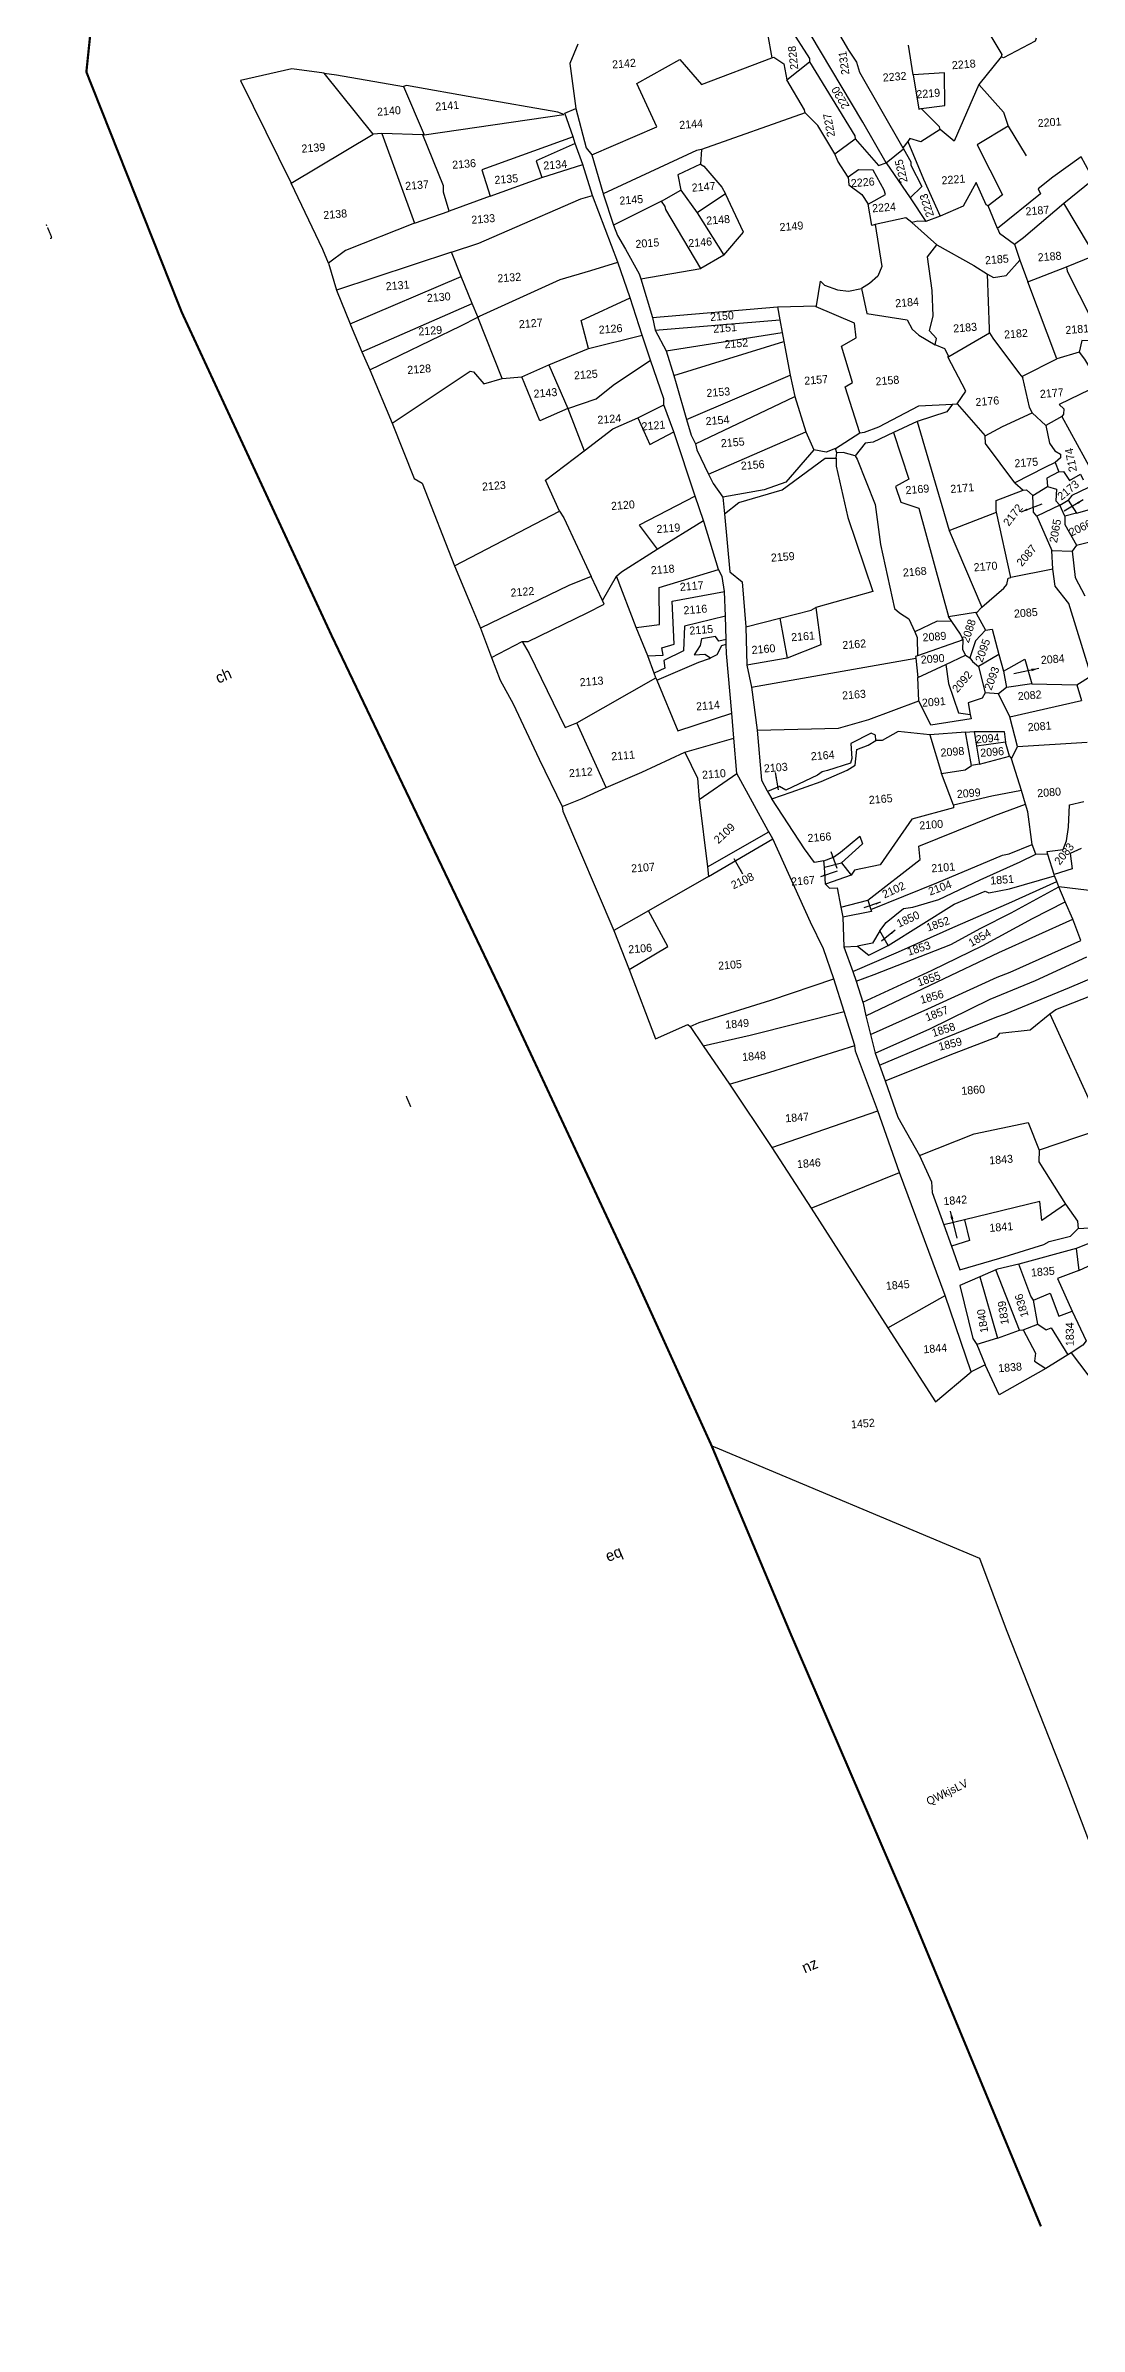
# Model space of a CAD drawing. Header units: metres. Extents: x 277515 to 230369286191, y 2056844 to 115415464409.
# Drawn here: x 230369283798 to 230369284739, y 115415461072 to 115415463148 of the extents above; entities that cross this region are included whole.
import ezdxf

# ---------------------------------------------------------------- set-up
doc = ezdxf.new("R2010")
doc.units = ezdxf.units.M
doc.header["$MEASUREMENT"] = 0
for name, color, linetype in [('OFF', 1, 'Continuous'), ('OTHERS', 1, 'Continuous'), ('POLY_PARCEL', 6, 'Continuous'), ('POLY_ROAD', 30, 'Continuous'), ('SYM_ARROW', 1, 'Continuous'), ('TEXT_MAPIN', 7, 'Continuous'), ('TEXT_MAPOUT', 7, 'Continuous'), ('TEXT_PARCEL', 7, 'Continuous'), ('V_BOUND_LINE', 7, 'Continuous')]:
    doc.layers.add(name, color=color, linetype=linetype)
doc.styles.add('TEXT_MAP', font='', dxfattribs={"height": 1.8})
doc.styles.get('TEXT_MAP').set_extended_font_data('Kruti Dev 050')
doc.dimstyles.get("Standard").update_dxf_attribs({"dimtxt": 0.18, "dimasz": 0.18, "dimexe": 0.18, "dimexo": 0.0625, "dimgap": 0.09, "dimtad": 0, "dimtih": 1, "dimtoh": 1, "dimdec": 4, "dimzin": 0, "dimdsep": 46, "dimtxsty": 'Standard', "dimcen": 0.09, "dimadec": 0, "dimazin": 0, "dimtfac": 1, "dimtdec": 4, "dimtofl": 0, "dimtmove": 0, "dimatfit": 3, "dimfxl": 0, "dimtolj": 1, "dimtzin": 0, "dimarcsym": 0})

# ---------------------------------------------------------------- blocks, each defined once
blk = doc.blocks.new('TEXTARROW')
blk.add_leader([(0.04, -0.01), (8.68, -0.01)], dimstyle='Standard', override={"dimtxt": 2.5, "dimasz": 2.5, "dimexe": 1.25, "dimexo": 0.625, "dimgap": 0.625, "dimtad": 1, "dimtih": 0, "dimtoh": 0, "dimzin": 8, "dimcen": 2.5, "dimtofl": 1})
blk = doc.blocks.new('ee')
at = {"layer": 'OFF'}
blk.add_lwpolyline([(284.47, 393.42), (281.24, 392.05)], dxfattribs=at)
at = {"layer": 'OTHERS'}
blk.add_lwpolyline([(312.32, 670.65), (315.84, 663.65)], dxfattribs=at)
at = {"layer": 'POLY_PARCEL'}
for points in [[(284.31, 664.61), (279.78, 674.22), (269.63, 694.93), (263.84, 703.16), (261.38, 707.2), (258.69, 714.54)], [(259.72, 715.47), (260.19, 714.81), (260.91, 714.28), (262.28, 713.8), (263, 713.2), (263.89, 711.77), (264.61, 708.37), (264.91, 706.34), (265.09, 705.27), (265.74, 703.72), (266.64, 702.77), (268.72, 701.22), (270.69, 700.56), (273.32, 700.08), (277.91, 690.6), (279.46, 687.74), (279.94, 685.47), (288.34, 667.71)], [(264.61, 698.06), (265.2, 696.69), (269.02, 689.47), (268.97, 688.65)], [(159.89, 695.01), (152.77, 696.57), (141.03, 694.93)], [(141.03, 694.93), (150.5, 671)], [(159.89, 695.01), (162.63, 694.46), (177.49, 690.63)], [(169.75, 680.46), (159.89, 695.01)], [(217.34, 696.88), (215.18, 692.67), (215.72, 682.49)], [(260.01, 695.73), (260.55, 690.3)], [(308.37, 694.62), (312.25, 686.84), (312.03, 686.27)], [(181.17, 679.36), (212.89, 681.38), (211.56, 682), (193.87, 686.62), (178.14, 690.76), (177.49, 690.63)], [(177.49, 690.63), (181.17, 679.36)], [(218.45, 671.83), (233.49, 676.91), (229.81, 686.98), (239.95, 691.56), (244.33, 685.59), (260.55, 690.3)], [(260.55, 690.3), (261.03, 690.36), (263.18, 688.69), (263.54, 685.08)], [(263.54, 685.08), (268.97, 688.65)], [(268.97, 688.65), (277.74, 671.24), (277.75, 670.57)], [(291.96, 683.84), (291.42, 690.59)], [(320.2, 689.85), (319.96, 689.19), (312.5, 686.03), (312.03, 686.27)], [(267.06, 677.32), (266.94, 678.04), (263.54, 685.08)], [(291.96, 683.84), (292.62, 676.09), (293.1, 676.15)], [(293.1, 676.15), (298.53, 676.44), (299.06, 683.78), (291.96, 683.84)], [(312.03, 686.27), (306.48, 680.49)], [(150.5, 671), (169.75, 680.46)], [(171.7, 680.46), (169.75, 680.46)], [(171.7, 680.46), (177.42, 659.73)], [(180.91, 679.39), (171.7, 680.46)], [(185.42, 661.83), (184.48, 666.21), (184.64, 667.61), (180.91, 679.39)], [(181.17, 679.36), (180.91, 679.39)], [(267.06, 677.32), (243.15, 670.98)], [(272.92, 667.59), (269.69, 674.28), (267.06, 677.32)], [(306.48, 680.49), (299.97, 668.25), (296.99, 671.11)], [(306.48, 680.49), (311.55, 673.87), (312.32, 670.65), (305.04, 666.99), (309.76, 655.31), (306.35, 653.13)], [(214.55, 676.18), (193.48, 670.51), (194.89, 664.41)], [(214.94, 674.68), (205.84, 671.52), (206.78, 667.69)], [(296.99, 671.11), (296.92, 671.73), (293.1, 676.15)], [(157.38, 652.35), (156.36, 655.56), (150.5, 671)], [(194.89, 664.41), (206.78, 667.69)], [(206.78, 667.69), (216.21, 669.82)], [(243.15, 670.98), (241.97, 670.91), (220.3, 662.88)], [(242.66, 667.72), (237.38, 665.77), (237.74, 662.28)], [(243.15, 670.98), (242.66, 667.72)], [(242.66, 667.72), (243.36, 667.23), (246.97, 662.23), (247.67, 660.61)], [(272.92, 667.59), (277.75, 670.57)], [(275.48, 662.1), (273.46, 665.92), (272.92, 667.59)], [(277.75, 670.57), (282.52, 664.19), (284.31, 664.61)], [(284.31, 664.61), (288.43, 667.5)], [(289.51, 669.04), (288.34, 667.71)], [(288.34, 667.71), (288.43, 667.5)], [(288.43, 667.5), (289.83, 664.43), (289.77, 663.65), (291.86, 658.65), (289.06, 656.32)], [(296.99, 671.11), (292.46, 668.72), (290.07, 669.68), (289.51, 669.04)], [(289.51, 669.04), (292.35, 660.3)], [(177.42, 659.73), (185.42, 661.83)], [(185.17, 652.55), (191.45, 654.07), (198.03, 656.33), (215.16, 662.2), (217.87, 662.69)], [(194.89, 664.41), (185.42, 661.83)], [(233.22, 660.2), (237.74, 662.28)], [(237.74, 662.28), (241, 656.93)], [(279.48, 655.72), (283.6, 657.57), (283.36, 658.53), (281.27, 663.24), (277.99, 663.59), (275.48, 662.1)], [(275.48, 662.1), (275.48, 660.37), (278.29, 657.99), (279.48, 655.72)], [(284.31, 664.61), (289.06, 656.32)], [(330.07, 656.9), (329.81, 658.63), (328.13, 662.39), (321.39, 658.4), (317.87, 656.01), (318.35, 654.88), (308.03, 647.9)], [(177.42, 659.73), (161.45, 654.93), (157.38, 652.35)], [(233.22, 660.2), (222, 655.64)], [(240.79, 644.37), (234.06, 658.18), (233.92, 658.88), (233.22, 660.2)], [(247.67, 660.61), (241, 656.93)], [(241, 656.93), (246.21, 646.94)], [(246.21, 646.94), (251, 651.73), (247.67, 660.61)], [(292.35, 660.3), (295.43, 651.7)], [(306.35, 653.13), (305.93, 653.37), (304.14, 658.56), (300.8, 653.55), (295.43, 651.7)], [(323.39, 652.31), (330.07, 656.9)], [(157.38, 652.35), (158.73, 646.14)], [(185.17, 652.55), (158.73, 646.14)], [(186.93, 646.95), (185.17, 652.55)], [(280.66, 650.99), (279.96, 650.89), (279.48, 655.72)], [(288.93, 650.81), (287.71, 651.97), (280.66, 650.99)], [(289.06, 656.32), (292.15, 650.75)], [(295.43, 651.7), (292.15, 650.75)], [(308.03, 647.9), (306.35, 653.13)], [(311.61, 644.02), (313.76, 645.4), (323.39, 652.31)], [(328.34, 642.23), (323.39, 652.31)], [(161.17, 638.38), (186.93, 646.95)], [(188.91, 640.68), (186.93, 646.95)], [(189.89, 637.53), (190.26, 637.69), (209.04, 644.49), (216.08, 645.9), (222.29, 647.29)], [(246.21, 646.94), (240.79, 644.37)], [(280.66, 650.99), (281.45, 641.45), (280.34, 639.37), (278.32, 637.91), (276.44, 636.9)], [(292.15, 650.75), (290.36, 650.99), (288.93, 650.81)], [(288.93, 650.81), (294.18, 645.32)], [(308.03, 647.9), (308.39, 646.77), (311.61, 644.02)], [(158.73, 646.14), (161.17, 638.38)], [(227.14, 643.13), (240.79, 644.37)], [(291.97, 622.93), (292.33, 624.36), (290.96, 626.15), (292.03, 629.49), (292.27, 635.21), (291.85, 642.85), (294.18, 645.32)], [(294.18, 645.32), (302.05, 640.01), (304.98, 637.84)], [(311.61, 644.02), (312.51, 640.41)], [(161.17, 638.38), (161.23, 638.17), (163.27, 631.91)], [(163.27, 631.91), (188.91, 640.68)], [(164.68, 627.69), (185.96, 635.89), (189.89, 637.53)], [(189.89, 637.53), (189.87, 637.61), (188.91, 640.68)], [(194.25, 623.3), (189.89, 637.53)], [(214.16, 628.46), (212.98, 634.87), (224.44, 639.08)], [(266.02, 633.9), (267.41, 639.33), (268.24, 638.35), (271.02, 637.1), (273.52, 636.55), (276.44, 636.9)], [(276.44, 636.9), (277.2, 631.2), (286.16, 629.05), (287.07, 626.9), (288.46, 625.44), (291.97, 622.93)], [(304.32, 624.66), (304.44, 625.5), (304.98, 637.84)], [(304.98, 637.84), (306.29, 637), (309.15, 637.18), (312.51, 640.41)], [(312.51, 640.41), (313.88, 635.34)], [(313.88, 635.34), (322.83, 638.02)], [(322.83, 638.02), (329.07, 639.98)], [(322.83, 638.02), (322.89, 637.07), (329.57, 620.61)], [(163.27, 631.91), (164.68, 627.69)], [(229.04, 634.22), (257.32, 634.34)], [(229.44, 631.33), (257.61, 631.41)], [(257.32, 634.34), (266.02, 633.9)], [(257.32, 634.34), (257.61, 631.41)], [(257.61, 631.41), (257.9, 628.5)], [(273.43, 604.63), (271.02, 615.17), (272.69, 616), (270.95, 624.33), (274.36, 626), (274.22, 629.26), (265.95, 633.63), (266.02, 633.9)], [(319.01, 617.57), (313.88, 635.34)], [(164.68, 627.69), (168.74, 615.32)], [(204.93, 625.56), (214.16, 628.46)], [(214.16, 628.46), (226.4, 630.47)], [(231.49, 626.54), (257.9, 628.5)], [(232.77, 620.87), (258.1, 626.48)], [(257.9, 628.5), (258.1, 626.48)], [(258.1, 626.48), (258.86, 618.77)], [(168.74, 615.32), (187.21, 625.57), (187.91, 625.33), (190.03, 622.44), (194.25, 623.3)], [(194.25, 623.3), (198.67, 623.37)], [(198.67, 623.37), (204.93, 625.56)], [(208.44, 615.4), (201.88, 613.19), (198.67, 623.37)], [(204.93, 625.56), (208.44, 615.4)], [(208.44, 615.4), (214.91, 617.04), (219.01, 619.82), (227.85, 624.73)], [(294.81, 620.11), (294.06, 621.86), (291.97, 622.93)], [(294.81, 620.11), (304.32, 624.66)], [(304.32, 624.66), (304.98, 623.35), (310.35, 614.88), (311, 613.96)], [(329.57, 620.61), (324.92, 621.21), (324.08, 618.64)], [(234.82, 610.8), (258.86, 618.77)], [(258.86, 618.77), (259.55, 613.91)], [(295.79, 609.3), (298, 611.96), (294.6, 620.01), (294.81, 620.11)], [(311, 613.96), (310.95, 614.31), (319.01, 617.57)], [(324.08, 618.64), (325.15, 616.99), (328.13, 610.97), (318.7, 607.33), (319.6, 606.26), (319.48, 605.07), (319, 604.53)], [(324.08, 618.64), (319.01, 617.57)], [(168.74, 615.32), (172.69, 602.53), (174.41, 601.3), (180.14, 582.22)], [(208.44, 615.4), (211.3, 605.65)], [(211.3, 605.65), (218.11, 609.99), (223.92, 612.04)], [(223.92, 612.04), (230.02, 614.47)], [(223.92, 612.04), (226.14, 605.81), (231.78, 608.22)], [(236.39, 605.13), (259.55, 613.91)], [(259.55, 613.91), (261.36, 605.79)], [(312.44, 605.9), (311.96, 607.22), (311, 613.96)], [(204.65, 592.54), (202.11, 599.75), (211.3, 605.65)], [(238.77, 598.11), (261.36, 605.79)], [(261.36, 605.79), (262.81, 601.67)], [(286.53, 606.12), (291.72, 581.1)], [(294.76, 609.33), (295.79, 609.3)], [(295.79, 609.3), (301.52, 601.61)], [(301.52, 601.61), (305.52, 603.4), (312.44, 605.9)], [(315.3, 602.86), (312.44, 605.9)], [(281.01, 604.06), (283.56, 593.34), (280.48, 591.88), (281.34, 588.29), (285.28, 586.66), (289.99, 561.8)], [(307.25, 590.52), (301.43, 599.94), (301.52, 601.61)], [(319, 604.53), (315.3, 602.86)], [(315.3, 602.86), (315.82, 598.83), (316.85, 597.03), (318.05, 596.17), (317.96, 595.32), (316.68, 594.38)], [(319, 604.53), (324.92, 591.47)], [(267.67, 599.37), (267.55, 597.53), (269.17, 585.81), (273.46, 568.77), (260.35, 566.29)], [(271.95, 599.53), (272.34, 598.73), (275.6, 588.29), (276.03, 579.21), (278, 564.57), (279.02, 563.55), (280.99, 562.01), (282.11, 558.97)], [(180.14, 582.22), (204.65, 592.54)], [(204.65, 592.54), (205.49, 590.95), (210.57, 577.35)], [(235.39, 593.44), (222.29, 587.92), (225.89, 582.26)], [(316.68, 594.38), (314.28, 593.43), (307.25, 590.52)], [(307.25, 590.52), (309.05, 588.72)], [(317.36, 592.23), (314.54, 591.04), (314.54, 589.15)], [(316.68, 594.38), (317.36, 592.23)], [(317.36, 592.23), (318.39, 592.23), (319.59, 590.09), (322.16, 591.29), (322.67, 590.01)], [(225.89, 582.26), (236.77, 587.79)], [(302.66, 584.28), (302.6, 584.7), (302.77, 586.93), (309.05, 588.72)], [(309.05, 588.72), (309.74, 588.81), (311.11, 587.36)], [(311.62, 582.65), (310.94, 583.67), (311.11, 587.36)], [(311.11, 587.36), (314.54, 589.15)], [(314.54, 589.15), (316.51, 588.38), (316.16, 585.73), (316.93, 584.7)], [(316.93, 584.7), (318.9, 585.73)], [(323.57, 588.12), (319.85, 586.67), (318.9, 585.73)], [(318.9, 585.73), (320.53, 582.65)], [(180.14, 582.22), (183.03, 573.33), (184.83, 567.76)], [(216.22, 576.94), (217.45, 577.84), (225.89, 582.26)], [(291.72, 581.1), (302.66, 584.28)], [(291.72, 581.1), (297.63, 563.3)], [(304.65, 569.38), (302.66, 584.28)], [(316.93, 584.7), (311.62, 582.65)], [(311.62, 582.65), (314.36, 574.72)], [(317.88, 582.13), (316.93, 584.7)], [(317.88, 582.13), (317.71, 580.33), (319.94, 575.49)], [(320.53, 582.65), (317.88, 582.13)], [(320.53, 582.65), (324.05, 583.33), (325.42, 579.82)], [(210.57, 577.35), (205.4, 575.71), (184.83, 567.76)], [(212.64, 571.71), (210.57, 577.35)], [(212.64, 571.71), (216.22, 576.94)], [(219.75, 565.04), (216.22, 576.94)], [(219.75, 565.04), (224.99, 565.28), (225.65, 573.64), (239.22, 576.58)], [(314.25, 570.51), (314.36, 574.72)], [(314.36, 574.72), (318.88, 574.22)], [(319.94, 575.49), (318.88, 574.22)], [(319.94, 575.49), (324.22, 576.13)], [(193.93, 564), (195.24, 563.91), (209.01, 569.24), (212.94, 570.88), (212.64, 571.71)], [(221.79, 558.48), (225.24, 558.4), (225.07, 560.04), (227.94, 560.61), (228.27, 570.28), (240.2, 571.49)], [(314.25, 570.51), (304.65, 569.38)], [(317.52, 544.16), (320.87, 545.87), (317.19, 562.48), (314.45, 566.67), (314.25, 570.51)], [(318.88, 574.22), (319.07, 568.21), (320.88, 563.98)], [(184.83, 567.76), (186.72, 560.97)], [(221.79, 558.48), (219.75, 565.04)], [(239.93, 565.94), (230.56, 564.46), (229.91, 558.97), (225.32, 557.17), (225.4, 555.45), (222.89, 554.48)], [(244.31, 563.22), (252.11, 564.55)], [(252.11, 564.55), (259.32, 565.77), (260.35, 566.29)], [(252.11, 564.55), (252.99, 555.41)], [(260.35, 566.29), (260.78, 557.81), (252.99, 555.41)], [(297.63, 563.3), (302.86, 567.15), (303.63, 567.92), (304.06, 569.29), (304.65, 569.38)], [(186.72, 560.97), (193.93, 564)], [(186.72, 560.97), (188.26, 555.76), (190.72, 550.19), (195.56, 537.33), (199.82, 526.27)], [(193.93, 564), (195.24, 561.19), (201.96, 543.98), (204.67, 544.8)], [(239.67, 560.69), (238.02, 560.45), (237.37, 561.6), (234.17, 561.35), (233.76, 559.87), (232.2, 557.91), (234.66, 557.83), (235.87, 556.89)], [(235.87, 556.89), (237.37, 557.5), (238.6, 559.47), (239.62, 559.64)], [(290.62, 560.65), (287.33, 560.94), (282.11, 558.97)], [(289.99, 561.8), (296.07, 562.31), (296.2, 562.03)], [(290.62, 560.65), (289.99, 561.8)], [(292.82, 556.32), (292.3, 557.6), (290.62, 560.65)], [(297.63, 563.3), (296.2, 562.03)], [(296.2, 562.03), (298.04, 558.03)], [(222.89, 554.48), (221.79, 558.48)], [(223.19, 553.4), (222.89, 554.48)], [(223.43, 552.91), (233.1, 556.11), (235.56, 556.76), (235.87, 556.89)], [(252.99, 555.41), (243.83, 554.57)], [(282.11, 558.97), (282.54, 557.69), (282.32, 553.53)], [(292.82, 556.32), (282.32, 553.53)], [(293.1, 552.85), (292.56, 554.18), (292.82, 556.32)], [(298.04, 558.03), (295.6, 555.84), (293.98, 552.15)], [(298.04, 558.03), (299.5, 558.2), (300.52, 552.38)], [(204.67, 544.8), (223.19, 553.4)], [(223.19, 553.4), (223.43, 552.91)], [(223.43, 552.91), (227.14, 541.16), (239.59, 544.11)], [(244.51, 549.58), (281.86, 553.05)], [(282.32, 553.53), (281.85, 553.41), (281.86, 553.05)], [(281.86, 553.05), (281.94, 548.7)], [(281.94, 548.7), (288.45, 551.09)], [(288.45, 551.09), (293.1, 552.85)], [(288.45, 551.09), (288.7, 546.81), (290.42, 540.05), (293.06, 539.45)], [(293.1, 552.85), (293.98, 552.15)], [(293.98, 552.15), (294.5, 551.28), (295.79, 550.02)], [(300.52, 552.38), (295.79, 550.02)], [(295.79, 550.02), (296.76, 543.99)], [(300.52, 552.38), (301.31, 548.51)], [(301.31, 548.51), (306.27, 550.84), (307.38, 545.19)], [(210.06, 529.71), (204.67, 544.8)], [(281.77, 543.48), (281.94, 548.7)], [(296.76, 543.99), (295.99, 542.88), (292.82, 542.11), (293.06, 539.45)], [(299.75, 543.56), (296.76, 543.99)], [(301.68, 544.84), (299.75, 543.56)], [(301.31, 548.51), (301.68, 544.84)], [(307.38, 545.19), (301.68, 544.84)], [(307.38, 545.19), (317.52, 544.16)], [(317.52, 544.16), (318.23, 540.52)], [(245, 539.8), (263.27, 538.76), (270.2, 540.21), (281.77, 543.48)], [(293.06, 539.45), (293.16, 538.42), (283.99, 537.74), (281.77, 543.48)], [(301.85, 538.17), (299.75, 543.56)], [(301.85, 538.17), (318.23, 540.52)], [(210.06, 529.71), (218.37, 532.56), (228.37, 536.25)], [(228.37, 536.25), (239.62, 538.49)], [(228.37, 536.25), (230.75, 530.19), (230.67, 525.35)], [(271.37, 535.36), (271.45, 536.56), (270.49, 537.04), (265.7, 535.12), (265.7, 531.77), (265.3, 530.73), (260.03, 529.53), (258.75, 529.29), (257.71, 528.65), (250.28, 525.86), (248.92, 526.82), (246.2, 525.86)], [(247, 524.18), (251.48, 525.3), (258.35, 527.14), (264.42, 529.21), (266.34, 530.17), (266.98, 533.68), (269.61, 534.4), (271.37, 535.36)], [(283.61, 535.62), (276.56, 536.98), (272.81, 535.23), (271.37, 535.36)], [(283.61, 535.62), (285.53, 526.75)], [(291.68, 535.54), (283.61, 535.62)], [(291.68, 535.54), (293.6, 535.54)], [(292.4, 527.95), (291.68, 535.54)], [(293.6, 535.54), (300.31, 534.98), (300.47, 532.58)], [(293.6, 535.54), (293.88, 532.25)], [(303.05, 531.38), (301.85, 538.17)], [(199.82, 526.27), (204.49, 527.75), (210.06, 529.71)], [(230.67, 525.35), (239.62, 530.47)], [(300.47, 532.58), (293.88, 532.25)], [(293.88, 532.25), (294.24, 528.11)], [(294.24, 528.11), (301.11, 529.39)], [(301.11, 529.39), (300.47, 532.58)], [(301.11, 529.39), (301.45, 528.75)], [(301.45, 528.75), (303.05, 531.38)], [(303.11, 521.44), (301.45, 528.75)], [(303.05, 531.38), (318.75, 531.13)], [(199.82, 526.27), (199.93, 525.22), (209.19, 497.54)], [(230.67, 525.35), (231.31, 510.14)], [(285.53, 526.75), (290.88, 527.15), (292.4, 527.95)], [(287.62, 519.44), (285.53, 526.75)], [(294.24, 528.11), (292.4, 527.95)], [(287.62, 519.44), (287.54, 518.8), (278.03, 517.05), (270.12, 507.38), (264.21, 506.67), (263.41, 505.63)], [(266.68, 499.72), (279.15, 507.86), (279.07, 510.9), (296.72, 516.33), (303.77, 518.34)], [(303.11, 521.44), (296.4, 520.72), (287.62, 519.44)], [(303.77, 518.34), (303.11, 521.44)], [(304.55, 509.14), (304.15, 516.57), (303.77, 518.34)], [(231.31, 510.14), (245.72, 516.81)], [(231.4, 507.94), (246.47, 515.22)], [(257.55, 509.33), (259.79, 509.97), (261.46, 510.93), (266.02, 514.2), (266.5, 512.44), (261.46, 508.53)], [(307.91, 506.64), (307.79, 507.31), (311.38, 507.5), (312.35, 509.38), (312.99, 512.35), (313.63, 517.37), (316.9, 517.85)], [(231.4, 507.94), (217.31, 501.3)], [(231.31, 510.14), (231.4, 507.94)], [(257.54, 507.89), (261.46, 508.53)], [(261.46, 508.53), (263.41, 505.63)], [(267.21, 497.57), (282.5, 502.35), (297.68, 507.3), (299.2, 507.46), (304.55, 509.14)], [(305.19, 506.96), (304.55, 509.14)], [(263.41, 505.63), (257.5, 504.03)], [(268.84, 492.61), (270.36, 494.37), (274.51, 497.16), (276.67, 497.32), (282.58, 498.52), (292.25, 502.19), (301.52, 505.47), (305.19, 506.96)], [(307.91, 506.64), (305.19, 506.96)], [(308.95, 502.01), (307.91, 506.64)], [(315.46, 507.39), (312.91, 506.43), (313.11, 503.01), (308.95, 502.01)], [(217.31, 501.3), (209.19, 497.54)], [(211.9, 488.53), (221, 492.95), (217.31, 501.3)], [(260.53, 498.65), (266.68, 499.72)], [(261.97, 483.97), (272.6, 487.58), (285.22, 492.05), (298.24, 496.44), (309.39, 500.39)], [(262.61, 481.73), (266.77, 482.92), (284.5, 488.27), (291.54, 491.38), (298.56, 494.26), (309.75, 499.16)], [(266.68, 499.72), (267.21, 497.57)], [(270.39, 489.16), (285.94, 497.24), (293.13, 499.56), (293.93, 499.16), (298.64, 499.64), (309.02, 501.76)], [(309.02, 501.76), (308.95, 502.01)], [(309.39, 500.39), (309.02, 501.76)], [(309.75, 499.16), (309.39, 500.39)], [(317.86, 499.16), (318.34, 497.41), (309.75, 499.16)], [(310.86, 495.7), (309.75, 499.16)], [(209.19, 497.54), (211.9, 488.53)], [(267.21, 497.57), (267.32, 497.08), (260.77, 496.36)], [(268.84, 492.61), (266.92, 489.98), (263.49, 489.58)], [(263.71, 476.93), (279.79, 482.84), (291.61, 487.4), (303.28, 492.59), (310.86, 495.7)], [(270.39, 489.16), (268.84, 492.61)], [(312.3, 491.71), (310.86, 495.7)], [(211.9, 488.53), (216.5, 472.5), (224.04, 475.12), (224.53, 474.63)], [(260.45, 489.71), (263.49, 489.58)], [(263.49, 489.58), (265.89, 487.34), (270.39, 489.16)], [(264.13, 473.82), (280.75, 480.13), (295.13, 485.56), (312.3, 491.71)], [(313.74, 486.76), (312.3, 491.71)], [(224.53, 474.63), (226.58, 475.37), (243.13, 479.05), (257.64, 482.68)], [(264.81, 469.54), (278.11, 474.22), (294.25, 480.05), (297.28, 480.93), (313.74, 486.76)], [(265.49, 465.28), (278.19, 469.75), (292.33, 475.26), (302.8, 478.61), (314.78, 483.01)], [(266.24, 462.53), (277.63, 466.24), (293.45, 471.19), (295.45, 471.67), (310.31, 476.46), (315.98, 478.3)], [(224.53, 474.63), (227.07, 470.04)], [(227.07, 470.04), (237.81, 471.6), (259.3, 475.15)], [(305.43, 470.87), (306.87, 471.75), (316.86, 474.78)], [(227.07, 470.04), (232.32, 460.95)], [(232.32, 460.95), (241.58, 462.92), (261.06, 467.33)], [(267.24, 458.89), (283.3, 463.84), (293.21, 466.72), (293.85, 467.44), (300.72, 467.68), (305.43, 470.87)], [(305.43, 470.87), (315.06, 444.19)], [(232.32, 460.95), (240.6, 446.01)], [(240.6, 446.01), (265.06, 452.26)], [(273.57, 441.51), (286.21, 445.36), (298.53, 446.89), (300.53, 440.49)], [(240.6, 446.01), (248.31, 431.67)], [(313.86, 443.89), (300.53, 440.49)], [(248.31, 431.67), (268.8, 438.04)], [(300.53, 440.49), (300.23, 437.89), (305.43, 427.9)], [(248.31, 431.67), (263.32, 403.45)], [(282.53, 426.3), (277.77, 425.53)], [(282.53, 426.3), (283.23, 421.51), (279.1, 420.58)], [(305.43, 427.9), (299.83, 424.7), (299.73, 429), (282.53, 426.3)], [(305.43, 427.9), (307.83, 423.91), (307.85, 422.22)], [(307, 417.79), (307.24, 412.83)], [(307.24, 412.83), (314.89, 415.68), (320.77, 418.27), (324.72, 406.78), (327.93, 407.96)], [(284.92, 413.23), (287.71, 399.14)], [(292.81, 400.52), (288.61, 414.51)], [(296.53, 407.01), (295.94, 407.95), (293.86, 415.32)], [(307.24, 412.83), (302.28, 411.45), (304.98, 403.8)], [(263.32, 403.45), (276.74, 409.65)], [(296.53, 407.01), (300.39, 408.24), (301.92, 402.93), (304.98, 403.8)], [(297.04, 401.54), (296.53, 407.01)], [(263.32, 403.45), (272.67, 385.97), (281.24, 392.05)], [(287.71, 399.14), (292.81, 400.52)], [(292.81, 400.52), (293.61, 400.52)], [(293.61, 400.52), (297.04, 401.54)], [(293.61, 400.52), (295.94, 395.06), (295.58, 393.31), (297.98, 391.49)], [(297.04, 401.54), (298.78, 400.09), (299.95, 400.45), (303.23, 394.11)], [(304.98, 403.8), (307.6, 396.88), (306.73, 396.01), (304, 394.53)], [(287.71, 399.14), (283, 398.11)], [(297.98, 391.49), (287.05, 386.39), (284.47, 393.42)], [(303.23, 394.11), (297.98, 391.49)], [(304, 394.53), (303.23, 394.11)], [(304, 394.53), (307.31, 389.24), (310, 389.53), (311.3, 387.24), (320.57, 376.57), (322.77, 370.79)], [(221.67, 380.22), (223.31, 379.45), (279.7, 350.12), (284.32, 333.7), (294.98, 298.76), (302.12, 273.98), (309.34, 247.06), (314.76, 228.6), (315.33, 225.41), (320.74, 206.89), (328.38, 180.94)]]:
    blk.add_lwpolyline(points, dxfattribs=at)
at = {"layer": 'POLY_ROAD'}
for points in [[(214.55, 676.18), (213.18, 681.65), (215.72, 682.49)], [(215.72, 682.49), (217.28, 673.49), (218.45, 671.83)], [(214.94, 674.68), (214.55, 676.18)], [(216.21, 669.82), (214.94, 674.68)], [(217.87, 662.69), (216.21, 669.82)], [(218.45, 671.83), (220.24, 663.17), (220.3, 662.88)], [(222.29, 647.29), (217.87, 662.69)], [(220.3, 662.88), (222, 655.64)], [(222, 655.64), (222.68, 653.29), (224.25, 650.06), (226.89, 644.3), (227.14, 643.13)], [(224.44, 639.08), (222.29, 647.29)], [(227.14, 643.13), (229.04, 634.22)], [(226.4, 630.47), (224.44, 639.08)], [(229.04, 634.22), (229.44, 631.33)], [(229.44, 631.33), (231.49, 626.54)], [(227.85, 624.73), (226.4, 630.47)], [(231.49, 626.54), (232.77, 620.87)], [(230.02, 614.47), (230.11, 615.81), (227.85, 624.73)], [(232.77, 620.87), (233.16, 619.01), (234.82, 610.8)], [(231.78, 608.22), (230.02, 614.47)], [(234.82, 610.8), (235.6, 607.18), (236.39, 605.13)], [(235.39, 593.44), (231.78, 608.22)], [(273.43, 604.63), (274.5, 604.63), (277.8, 605.62), (287.19, 609.57), (294.76, 609.33)], [(286.53, 606.12), (281.01, 604.06)], [(294.76, 609.33), (293.36, 607.68), (286.53, 606.12)], [(236.39, 605.13), (236.58, 603.76), (238.77, 598.11)], [(262.81, 601.67), (255.98, 594.92), (250.95, 593.61), (241.57, 592.71)], [(267.67, 601.51), (265.53, 600.85), (262.81, 601.67)], [(267.67, 601.51), (273.43, 604.63)], [(267.92, 600.52), (267.67, 601.51)], [(267.67, 599.37), (267.92, 600.52)], [(271.95, 599.53), (269.32, 600.52), (267.92, 600.52)], [(281.01, 604.06), (276.23, 602.25), (274.42, 602.17), (271.95, 599.53)], [(238.77, 598.11), (239.61, 595.94), (241.57, 592.71)], [(241.62, 588.91), (245.03, 591.22), (254.99, 593.28), (265.2, 599.53), (267.67, 599.37)], [(236.77, 587.79), (235.39, 593.44)], [(241.57, 592.71), (241.62, 588.91)], [(239.22, 576.58), (236.87, 587.39), (236.77, 587.79)], [(241.62, 588.91), (241.77, 575.84), (244.31, 573.39), (244.31, 563.22)], [(240.2, 571.49), (239.91, 574.92), (239.22, 576.58)], [(239.93, 565.94), (240.2, 571.49)], [(239.67, 560.69), (239.93, 565.94)], [(239.59, 544.11), (239.52, 557.61), (239.62, 559.64)], [(239.62, 559.64), (239.67, 560.69)], [(244.31, 563.22), (243.83, 554.57)], [(243.83, 554.57), (244.51, 549.58)], [(244.51, 549.58), (245, 539.8)], [(239.62, 538.49), (239.59, 544.11)], [(245, 539.8), (245, 528.56), (246.13, 526.02)], [(239.62, 530.47), (239.62, 538.49)], [(245.72, 516.81), (245.59, 517.08), (239.62, 530.47)], [(246.13, 526.02), (246.2, 525.86)], [(246.2, 525.86), (247, 524.18)], [(257.55, 509.33), (255.39, 509.09), (253.4, 512.36), (247, 524.18)], [(246.47, 515.22), (245.72, 516.81)], [(253.43, 495.82), (246.47, 515.22)], [(257.5, 504.03), (257.54, 507.89)], [(257.54, 507.89), (257.55, 509.33)], [(257.5, 504.03), (258.3, 503.07), (260.05, 502.99), (260.53, 498.65)], [(260.53, 498.65), (260.77, 496.36)], [(257.64, 482.68), (255.87, 489.57), (253.43, 495.82)], [(260.77, 496.36), (260.45, 489.71)], [(260.45, 489.71), (261.97, 483.97)], [(259.3, 475.15), (257.64, 482.68)], [(261.97, 483.97), (262.61, 481.73)], [(262.61, 481.73), (263.71, 476.93)], [(261.06, 467.33), (259.3, 475.15)], [(263.71, 476.93), (263.76, 476.69), (264.13, 473.82)], [(264.13, 473.82), (264.81, 469.54)], [(265.06, 452.26), (264.99, 452.51), (261.16, 466.06), (261.06, 467.33)], [(264.81, 469.54), (265.49, 465.28)], [(265.49, 465.28), (266.24, 462.53)], [(266.24, 462.53), (267.24, 458.89)], [(267.24, 458.89), (269.4, 450.48), (273.57, 441.51)], [(268.8, 438.04), (265.06, 452.26)], [(273.57, 441.51), (275.76, 435.42), (275.76, 432.98), (277.77, 425.53)], [(276.74, 409.65), (268.8, 438.04)], [(277.77, 425.53), (279.1, 420.58)], [(279.1, 420.58), (280.55, 415.18), (289.75, 417.04), (299.82, 419.29), (301.1, 419.88), (305.99, 420.66), (307.85, 422.22)], [(327.84, 424.54), (323.54, 422.59), (315.03, 420.24), (307, 417.79)], [(307.85, 422.22), (311.66, 422.13), (320.86, 425.55)], [(307, 417.79), (293.86, 415.32)], [(284.92, 413.23), (280.26, 411.6), (282.22, 399.48), (283, 398.11)], [(288.61, 414.51), (284.92, 413.23)], [(293.86, 415.32), (288.97, 414.63), (288.61, 414.51)], [(281.24, 392.05), (276.74, 409.65)], [(283, 398.11), (284.47, 393.42)]]:
    blk.add_lwpolyline(points, dxfattribs=at)
at = {"layer": 'V_BOUND_LINE', "const_width": 0.5}
for points in [[(221.67, 380.22), (207.6, 419.38), (183.11, 485.33), (160.54, 543.93), (160.54, 548.41), (151.27, 568.86), (123.58, 644.1), (105.01, 694.07), (106.61, 699.66), (116.13, 734.23), (113.73, 737.82)], [(288.5, 176.32), (281.2, 199.25), (266.17, 246.4), (258.01, 271.17), (235.93, 336.66), (221.67, 380.22)]]:
    blk.add_lwpolyline(points, dxfattribs=at)
at = {"layer": 'SYM_ARROW'}
for p, xscale, yscale, zscale, rotation in [((308.14, 583.92), 0.5861015534167319, 0.5861015534167319, 0.5861015534167319, 16.45968667383123), ((322.35, 585.53), 0.5861015534167319, 0.5861015534167319, 0.5861015534167319, 206.4813444646094), ((309.28, 548.51), 0.6660889045738372, 0.6660889045738372, 0.6660889045738372, 187.8736858855701), ((248.27, 530.05), 0.4591611327165682, 0.4591611327165682, 0.4591611327165682, 274.4010029784985), ((239.14, 507.79), 0.4591611327165682, 0.4591611327165682, 0.4591611327165682, 115.0282260500488), ((259.28, 511.27), 0.4591611327165682, 0.4591611327165682, 0.4591611327165682, 285.429718645336), ((256.53, 505.89), 0.4591611327165682, 0.4591611327165682, 0.4591611327165682, 13.23391023891514), ((269.51, 498.99), 0.4591611327165682, 0.4591611327165682, 0.4591611327165682, 193.8445580695403), ((272.3, 492.46), 0.4591611327165682, 0.4591611327165682, 0.4591611327165682, 214.1007759495202), ((279.48, 428.51), 0.7284919174685165, 0.7284919174685165, 0.7284919174685165, 278.9771411593587)]:
    blk.add_blockref('TEXTARROW', p, dxfattribs=dict(at, xscale=xscale, yscale=yscale, zscale=zscale, rotation=rotation))
at = {"layer": 'TEXT_MAPIN', "style": 'TEXT_MAP'}
blk.add_text('QWkjsLV', height=1.8, rotation=21.4377, dxfattribs=at).set_placement((263.75, 295.62))
at = {"layer": 'TEXT_MAPOUT', "style": 'TEXT_MAP'}
for s, p in [('j', (95.3, 663.58)), ('ch', (125, 560.1)), ('l', (160.04, 461.63)), ('eq', (196.34, 356.06)), ('nz', (232.87, 260.26))]:
    blk.add_text(s, height=2.5, rotation=18.4377, dxfattribs=at).set_placement(p)
at = {"layer": 'TEXT_PARCEL', "style": 'TEXT_MAP'}
for s, p in [('2142', (224.64, 690.79)), ('2140', (171.06, 684.48)), ('2141', (184.22, 684.58)), ('2232', (285.09, 682.9)), ('2218', (300.81, 684.4)), ('2139', (153.44, 677.61)), ('2144', (238.58, 675.99)), ('2219', (292.32, 678.52)), ('2136', (186.94, 671.23)), ('2137', (176, 667.35)), ('2135', (196.13, 667.06)), ('2134', (207.36, 669.39)), ('2201', (319, 669.84)), ('2138', (157.12, 662.32)), ('2145', (223.77, 660.12)), ('2147', (240.23, 661.71)), ('2133', (190.23, 658.55)), ('2226', (276, 659.8)), ('2221', (296.39, 658.77)), ('2015', (226.59, 650.11)), ('2148', (242.88, 654.05)), ('2149', (259.21, 651.26)), ('2224', (280.31, 653.79)), ('2187', (314.65, 650.27)), ('2131', (169.81, 645.22)), ('2132', (194.99, 644.93)), ('2146', (238.45, 649.34)), ('2130', (178.82, 641.83)), ('2185', (304.67, 640.06)), ('2188', (316.55, 639.75)), ('2129', (176.3, 634.48)), ('2127', (198.97, 634.27)), ('2126', (216.78, 631.56)), ('2150', (241.98, 632.39)), ('2151', (242.46, 629.68)), ('2184', (283.74, 632.07)), ('2128', (173.11, 626.06)), ('2152', (244.69, 626.01)), ('2183', (296.3, 625.36)), ('2125', (210.39, 621.79)), ('2182', (307.59, 623.07)), ('2181', (321.41, 622.95)), ('2143', (200.99, 618.42)), ('2153', (239.76, 615.41)), ('2157', (261.93, 616.37)), ('2158', (277.9, 614.92)), ('2124', (214.84, 611.4)), ('2121', (224.62, 609.12)), ('2154', (239.08, 609.12)), ('2177', (314.52, 609.09)), ('2155', (242.08, 603.89)), ('2176', (299.93, 608.45)), ('2123', (187.73, 598.54)), ('2156', (246.15, 598.47)), ('2175', (307.54, 594)), ('2120', (216.31, 591.83)), ('2169', (282.63, 589.99)), ('2171', (292.71, 589.44)), ('2119', (226.09, 585.83)), ('2122', (192.18, 574.25)), ('2118', (224.05, 576.7)), ('2159', (251.21, 577.32)), ('2117', (230.25, 572.44)), ('2168', (280.53, 571.57)), ('2170', (296.51, 571.44)), ('2116', (230.64, 567.12)), ('2115', (231.59, 562.46)), ('2161', (254.3, 559.13)), ('2085', (304.69, 560.32)), ('2113', (206.05, 552.9)), ('2160', (245.2, 557)), ('2162', (265.63, 556.42)), ('2089', (283.76, 556.66)), ('2090', (282.96, 551.71)), ('2084', (309.87, 549.44)), ('2114', (231.7, 545.35)), ('2163', (264.66, 545.13)), ('2091', (282.43, 542.03)), ('2082', (304.04, 541.76)), ('2112', (201.98, 532.72)), ('2111', (211.76, 535.72)), ('2164', (256.53, 532.07)), ('2094', (293.83, 532.85)), ('2081', (305.7, 534.61)), ('2110', (231.8, 529.91)), ('2103', (245.79, 530.21)), ('2098', (285.68, 530.52)), ('2096', (294.58, 529.75)), ('2165', (268.73, 521.23)), ('2099', (288.58, 520.94)), ('2080', (306.62, 519.65)), ('2166', (254.29, 513.8)), ('2100', (279.59, 514.57)), ('2107', (214.18, 510.23)), ('2167', (249.82, 504.35)), ('2101', (281.5, 504.75)), ('1851', (294.48, 500.92)), ('2106', (212.05, 492.13)), ('2105', (231.9, 486.81)), ('1849', (232.43, 473.5)), ('1848', (235.62, 465.93)), ('1847', (244.16, 451.4)), ('1860', (284.14, 454.32)), ('1846', (245.96, 440.91)), ('1843', (289.13, 438.22)), ('1842', (278.1, 429.92)), ('1841', (287.93, 423.08)), ('1845', (263.65, 412)), ('1835', (296.44, 412.32)), ('1844', (270.9, 397.08)), ('1838', (287.33, 391.47)), ('1452', (253.3, 381.57))]:
    blk.add_text(s, height=1.8, dxfattribs=at).set_placement(p)
for s, rotation, p in [('2228', 91.6374, (266.31, 687.25)), ('2231', 93.1815, (277.69, 685.17)), ('2230', 115.7215, (277.18, 678.05)), ('2227', 95.7136, (273.34, 671.54)), ('2225', 98.5351, (288.79, 659.99)), ('2223', 103.001, (294.09, 651.94)), ('2174', 96.1186, (321.45, 592.06)), ('2173', 34.6813, (317.42, 585.69)), ('2172', 47.7117, (305.13, 580.8)), ('2065', 75.0612, (315.63, 576.21)), ('2066', 21.2405, (318.98, 577.46)), ('2087', 44.9852, (307.33, 571.54)), ('2088', 67.3697, (293.99, 555.39)), ('2095', 65.2016, (296.69, 550.75)), ('2092', 44.9852, (290.56, 544.43)), ('2093', 65.2016, (298.22, 544.35)), ('2109', 38.3532, (234.18, 514.95)), ('2108', 20.3668, (236.72, 504.58)), ('2083', 46.9602, (310.37, 503.92)), ('2102', 20.2154, (270.45, 499.75)), ('2104', 15.5165, (280.72, 499.57)), ('1850', 20.2153, (273.14, 492.94)), ('1852', 14.4462, (279.59, 491.54)), ('1853', 12.9881, (274.82, 486.49)), ('1854', 25.3348, (289.03, 487.28)), ('1855', 14.4369, (276.54, 479.4)), ('1856', 11.0646, (276.8, 475.46)), ('1857', 16.1813, (277.73, 471.42)), ('1858', 12.8686, (278.86, 467.81)), ('1859', 9.2886, (280.01, 464.63)), ('1840', 94.0878, (285.78, 400.66)), ('1839', 93.5782, (290.54, 402.11)), ('1836', 101.3157, (295.14, 403.54)), ('1834', 85.5992, (304.7, 395.95))]:
    blk.add_text(s, height=1.8, rotation=rotation, dxfattribs=at).set_placement(p)

msp = doc.modelspace()

# ---------------------------------------------------------------- block references
at = {"xscale": 4.047619041060081, "yscale": 4.047619041060081, "zscale": 4.047619041060081, "rotation": 4.671275557260417}
msp.add_blockref('ee', (230369283635.7, 115415460266.1), dxfattribs=at)

doc.saveas('drawing.dxf')
